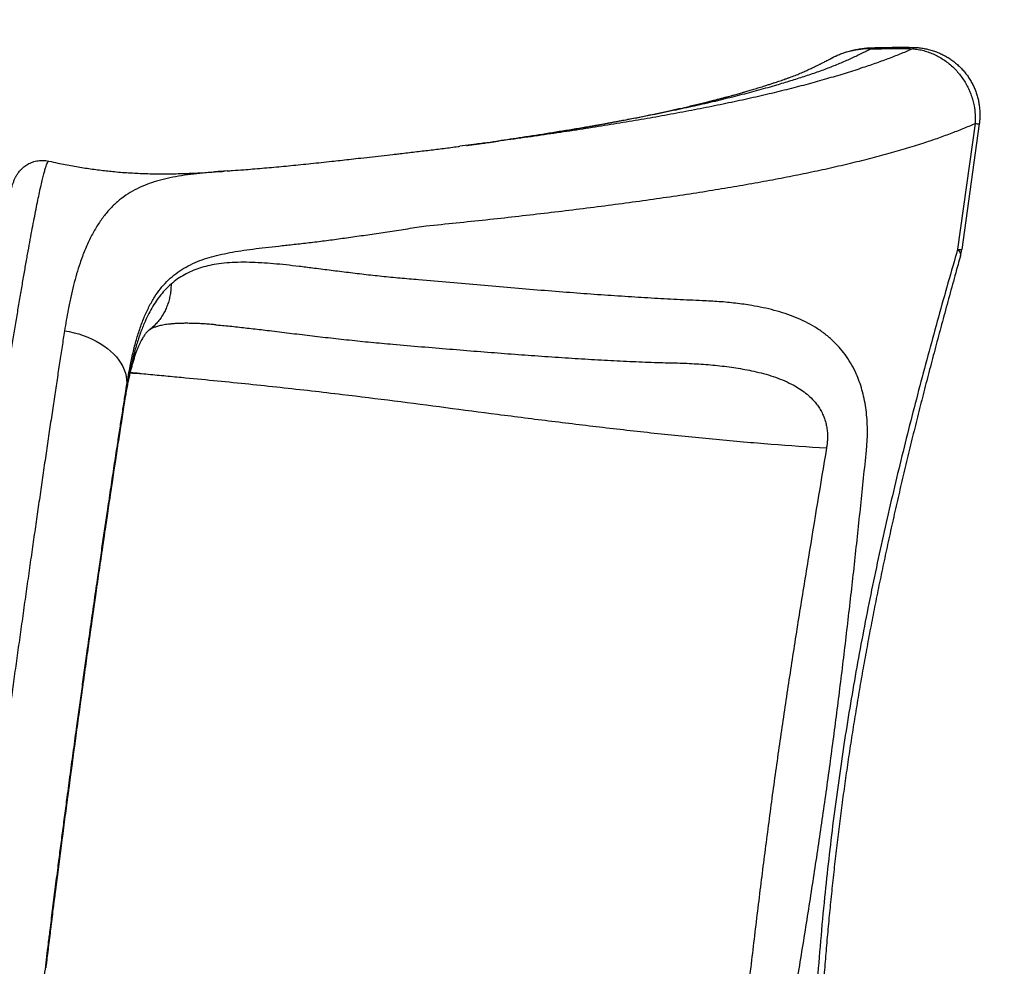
# Model space of a CAD drawing. Header units: millimetres. Extents: x -4781 to 5098, y -4410 to 4664.
# Drawn here: x 77 to 1075, y -1559 to -592 of the extents above; entities that cross this region are included whole.
import ezdxf

# ---------------------------------------------------------------- set-up
doc = ezdxf.new("R2010")
doc.units = ezdxf.units.MM
for name, color, linetype in [('DIKOM_ОБЪЕКТ', 7, 'Continuous'), ('DIKOM_РАЗМЕР_ЗОНА', 7, 'Continuous'), ('DIKOM_РАЗМЕР_ОБЪЕКТА', 7, 'Continuous')]:
    doc.layers.add(name, color=color, linetype=linetype)
doc.styles.add('style1', font='arial.ttf', dxfattribs={"width": 0.8})
doc.dimstyles.new('1-50', dxfattribs={"dimtxt": 300, "dimasz": 200, "dimexe": 100, "dimexo": 0, "dimgap": 100, "dimtad": 1, "dimtxsty": 'style1', "dimcen": 200, "dimclrd": 7, "dimclre": 7, "dimclrt": 7, "dimadec": 1, "dimazin": 2, "dimtfac": 1, "dimtmove": 0, "dimatfit": 2, "dimfxl": 0, "dimlwd": 25, "dimlwe": 18, "dimarcsym": 0})

# ---------------------------------------------------------------- blocks, each defined once
blk = doc.blocks.new('*D54')
at = {"layer": 'Defpoints', "color": 0, "transparency": 16777216}
for p in [(2534.93, 1098.4), (-3331.22, 763.4), (2534.93, -3200.56)]:
    blk.add_point(p, dxfattribs=at)
at = {"layer": 'DIKOM_РАЗМЕР_ОБЪЕКТА', "color": 7, "lineweight": 18, "transparency": 16777216}
for p, q in [((2534.93, 1098.4), (2534.93, -3300.56)), ((-3331.22, 763.4), (-3331.22, -3300.56))]:
    blk.add_line(p, q, dxfattribs=at)
at = {"layer": 'DIKOM_РАЗМЕР_ОБЪЕКТА', "color": 7, "lineweight": 25, "transparency": 16777216}
blk.add_line((-3131.22, -3200.56), (2334.93, -3200.56), dxfattribs=at)
at = {"layer": 'DIKOM_РАЗМЕР_ОБЪЕКТА', "color": 7, "transparency": 16777216}
for points in [[(-3131.22, -3167.23), (-3131.22, -3233.9), (-3331.22, -3200.56)], [(2334.93, -3167.23), (2334.93, -3233.9), (2534.93, -3200.56)]]:
    blk.add_solid(points, dxfattribs=at)
at = {"layer": 'DIKOM_РАЗМЕР_ОБЪЕКТА', "color": 7, "transparency": 16777216, "insert": (941.13, -2947.39), "char_height": 300, "attachment_point": 5, "style": 'style1'}
blk.add_mtext('5870', dxfattribs=at)
blk = doc.blocks.new('*D55')
at = {"layer": 'Defpoints', "color": 0, "transparency": 16777216}
for p in [(-169.77, 3162.36), (761.57, -2110.65), (3503.66, -2110.65)]:
    blk.add_point(p, dxfattribs=at)
at = {"layer": 'DIKOM_РАЗМЕР_ОБЪЕКТА', "color": 7, "lineweight": 18, "transparency": 16777216}
for p, q in [((-169.77, 3162.36), (3603.66, 3162.36)), ((761.57, -2110.65), (3603.66, -2110.65))]:
    blk.add_line(p, q, dxfattribs=at)
at = {"layer": 'DIKOM_РАЗМЕР_ОБЪЕКТА', "color": 7, "lineweight": 25, "transparency": 16777216}
blk.add_line((3503.66, 2962.36), (3503.66, -1910.65), dxfattribs=at)
at = {"layer": 'DIKOM_РАЗМЕР_ОБЪЕКТА', "color": 7, "transparency": 16777216}
for points in [[(3470.33, 2962.36), (3537, 2962.36), (3503.66, 3162.36)], [(3470.33, -1910.65), (3537, -1910.65), (3503.66, -2110.65)]]:
    blk.add_solid(points, dxfattribs=at)
at = {"layer": 'DIKOM_РАЗМЕР_ОБЪЕКТА', "color": 7, "transparency": 16777216, "insert": (3250.49, 1115.85), "char_height": 300, "attachment_point": 5, "rotation": 90, "style": 'style1'}
blk.add_mtext('5270', dxfattribs=at)
blk = doc.blocks.new('*D56')
at = {"layer": 'Defpoints', "color": 0, "transparency": 16777216}
for p in [(431.15, 4664.41), (1138.31, -3755.49), (4997.7, -3755.49)]:
    blk.add_point(p, dxfattribs=at)
at = {"layer": 'DIKOM_РАЗМЕР_ЗОНА', "color": 7, "lineweight": 18, "transparency": 16777216}
for p, q in [((431.15, 4664.41), (5097.7, 4664.41)), ((1138.31, -3755.49), (5097.7, -3755.49))]:
    blk.add_line(p, q, dxfattribs=at)
at = {"layer": 'DIKOM_РАЗМЕР_ЗОНА', "color": 7, "lineweight": 25, "transparency": 16777216}
blk.add_line((4997.7, 4464.41), (4997.7, -3555.49), dxfattribs=at)
at = {"layer": 'DIKOM_РАЗМЕР_ЗОНА', "color": 7, "transparency": 16777216}
for points in [[(4964.37, 4464.41), (5031.04, 4464.41), (4997.7, 4664.41)], [(4964.37, -3555.49), (5031.04, -3555.49), (4997.7, -3755.49)]]:
    blk.add_solid(points, dxfattribs=at)
at = {"layer": 'DIKOM_РАЗМЕР_ЗОНА', "color": 7, "transparency": 16777216, "insert": (4744.53, -645.43), "char_height": 300, "attachment_point": 5, "rotation": 90, "style": 'style1'}
blk.add_mtext('8700', dxfattribs=at)
blk = doc.blocks.new('*D57')
at = {"layer": 'Defpoints', "color": 0, "transparency": 16777216}
for p in [(4034.06, 1180.11), (-4781.22, 856.14), (4034.06, -4310.06)]:
    blk.add_point(p, dxfattribs=at)
at = {"layer": 'DIKOM_РАЗМЕР_ЗОНА', "color": 7, "lineweight": 18, "transparency": 16777216}
for p, q in [((4034.06, 1180.11), (4034.06, -4410.06)), ((-4781.22, 856.14), (-4781.22, -4410.06))]:
    blk.add_line(p, q, dxfattribs=at)
at = {"layer": 'DIKOM_РАЗМЕР_ЗОНА', "color": 7, "lineweight": 25, "transparency": 16777216}
blk.add_line((-4581.22, -4310.06), (3834.06, -4310.06), dxfattribs=at)
at = {"layer": 'DIKOM_РАЗМЕР_ЗОНА', "color": 7, "transparency": 16777216}
for points in [[(-4581.22, -4276.72), (-4581.22, -4343.39), (-4781.22, -4310.06)], [(3834.06, -4276.72), (3834.06, -4343.39), (4034.06, -4310.06)]]:
    blk.add_solid(points, dxfattribs=at)
at = {"layer": 'DIKOM_РАЗМЕР_ЗОНА', "color": 7, "transparency": 16777216, "insert": (-1490.8, -4056.88), "char_height": 300, "attachment_point": 5, "style": 'style1'}
blk.add_mtext('8820', dxfattribs=at)

msp = doc.modelspace()

# ---------------------------------------------------------------- linework, layer by layer
at = {"layer": 'DIKOM_ОБЪЕКТ', "color": 7, "linetype": 'Continuous', "lineweight": 15}
for p, q in [((907.141, -631.046), (907.515, -630.849)), ((1053.675, -697.756), (1035.815, -826.14)), ((1057.871, -698.232), (1040.011, -826.616)), ((543.672, -718.911), (527.008, -721.073)), ((107.054, -736.298), (107.061, -736.3)), ((298.41, -745.553), (298.602, -745.537)), ((210.343, -908.112), (210.176, -908.231)), ((278.221, -903.425), (280.178, -903.586)), ((184.573, -980.438), (186.548, -966.239)), ((184.397, -981.732), (184.573, -980.438))]:
    msp.add_line(p, q, dxfattribs=at)
at = {"layer": 'DIKOM_ОБЪЕКТ', "color": 7, "linetype": 'Continuous', "lineweight": 15, "flags": 128}
for points in [[(1035.815, -826.14), (1037.054, -827.648), (1037.966, -829.101), (1038.543, -830.488), (1038.782, -831.8), (1038.682, -833.026), (1038.631, -833.226)], [(123.095, -909.532), (128.004, -910.357), (132.858, -911.416), (137.634, -912.703), (142.306, -914.212), (146.851, -915.935), (151.247, -917.864), (155.471, -919.989), (159.501, -922.299), (163.318, -924.782), (166.901, -927.426), (170.233, -930.218), (173.298, -933.142), (176.078, -936.186), (178.561, -939.333), (180.734, -942.567), (182.586, -945.871), (184.108, -949.23), (185.291, -952.626), (186.13, -956.043), (186.62, -959.462), (186.76, -962.867), (186.548, -966.239)]]:
    msp.add_lwpolyline(points, dxfattribs=at)
at = {"layer": 'DIKOM_ОБЪЕКТ', "color": 7, "linetype": 'Continuous', "lineweight": 15}
for centre, radius, start, end in [((945.964, -706.025), 84.438, 89.088093, 117.087566), ((992.864, -621.274), 2.774, 153.553971, 182.619698), ((1062.313, -640.39), 58.013, 261.437182, 265.608797), ((1044.453, -768.768), 58.019, 261.437331, 265.608465), ((990.488, -819.727), 50, 344.344154, 352.080054)]:
    msp.add_arc(centre, radius, start, end, dxfattribs=at)
for points, knots in [([(990.092, -621.401), (986.242, -623.069), (978.54, -626.405), (966.05, -631.277), (952.923, -636.06), (938.25, -641.07), (922.036, -646.282), (904.129, -651.666), (885.47, -656.916), (866.047, -662.031), (845.643, -667.057), (824.252, -671.993), (801.915, -676.843), (778.839, -681.567), (755.066, -686.165), (730.877, -690.595), (706.309, -694.862), (681.407, -698.978), (655.941, -702.996), (629.948, -706.922), (603.215, -710.798), (575.687, -714.632), (555.727, -717.35), (544.917, -718.75), (543.672, -718.911)], [0, 0, 0, 0, 0.0401603, 0.0803211, 0.1206329, 0.160946, 0.209444, 0.2579794, 0.3065203, 0.3550418, 0.4035281, 0.4533445, 0.5032041, 0.5530776, 0.6029363, 0.6527521, 0.7010084, 0.7493049, 0.7976144, 0.8459102, 0.8941661, 0.9438254, 0.9935279, 1, 1, 1, 1]), ([(947.308, -621.598), (943.878, -623.301), (937.024, -626.703), (926.342, -631.734), (915.159, -636.666), (903.304, -641.466), (890.569, -646.085), (877.1, -650.55), (863.186, -654.933), (847.567, -659.589), (830.116, -664.49), (810.682, -669.603), (790.564, -674.566), (769.775, -679.379), (747.519, -684.23), (723.747, -689.11), (698.412, -694.009), (672.415, -698.753), (645.805, -703.346), (618.601, -707.788), (592.147, -711.92), (574.504, -714.532), (566.329, -715.742)], [0, 0, 0, 0, 0.0424535, 0.0848404, 0.1271425, 0.1693686, 0.2115609, 0.2537504, 0.2959131, 0.3380353, 0.3909156, 0.4436987, 0.4963691, 0.5489169, 0.6013578, 0.6597851, 0.7181079, 0.7763089, 0.8343684, 0.8922786, 0.9500846, 1, 1, 1, 1]), ([(907.123, -631.01), (908.099, -630.492), (910.658, -629.136), (914.987, -627.247), (920.014, -625.343), (925.067, -623.787), (930.103, -622.541), (935.19, -621.567), (940.404, -620.864), (944.445, -620.484), (946.748, -620.397), (947.268, -620.377)], [0, 0, 0, 0, 0.07914525, 0.20746657, 0.3379328, 0.46406596, 0.58594167, 0.70946397, 0.83489229, 0.96269078, 1, 1, 1, 1]), ([(947.308, -621.598), (947.326, -621.587), (947.349, -621.574), (947.351, -621.56), (947.352, -621.557)], [0, 0, 0, 0, 0.7786386, 1, 1, 1, 1]), ([(947.352, -621.557), (947.394, -621.044), (947.45, -620.362), (947.531, -620.373), (947.551, -620.375)], [0, 0, 0, 0, 0.75313895, 1, 1, 1, 1]), ([(947.352, -621.557), (947.366, -621.556), (947.379, -621.555), (947.393, -621.555), (947.393, -621.555)], [0, 0, 0, 0, 0.9985599, 1, 1, 1, 1]), ([(947.393, -621.555), (947.393, -621.555), (954.512, -621.555), (968.734, -620.887), (982.971, -621.23), (990.092, -621.401)], [0, 0, 0, 0, 0.00000139, 0.49974796, 1, 1, 1, 1]), ([(947.553, -620.426), (952.198, -620.293), (961.778, -620.018), (975.864, -619.919), (985.497, -619.926), (990.189, -620.072), (990.379, -620.078)], [0, 0, 0, 0, 0.32547832, 0.67120801, 0.98665548, 1, 1, 1, 1]), ([(990.092, -621.401), (991.942, -621.621), (995.643, -622.061), (1001.186, -623.326), (1006.685, -625.05), (1012.114, -627.282), (1017.376, -629.991), (1022.486, -633.192), (1027.376, -636.877), (1031.858, -640.903), (1035.877, -645.163), (1039.478, -649.629), (1042.75, -654.42), (1045.566, -659.341), (1047.916, -664.289), (1049.849, -669.251), (1051.428, -674.377), (1052.893, -680.831), (1053.937, -688.667), (1053.763, -694.709), (1053.675, -697.756)], [0, 0, 0, 0, 0.0525473, 0.1050937, 0.1591502, 0.2132067, 0.2677808, 0.322353, 0.3786631, 0.4349738, 0.4862121, 0.5374488, 0.590138, 0.6428298, 0.6903165, 0.7378062, 0.7864471, 0.8350849, 0.9168232, 1, 1, 1, 1]), ([(990.382, -620.065), (991.679, -620.107), (994.581, -620.199), (999.074, -620.729), (1003.845, -621.58), (1008.563, -622.764), (1013.185, -624.263), (1017.643, -626.059), (1021.933, -628.136), (1026.059, -630.489), (1030.038, -633.133), (1033.831, -636.05), (1037.372, -639.191), (1040.65, -642.531), (1043.672, -646.058), (1046.466, -649.804), (1049.011, -653.759), (1051.261, -657.854), (1053.201, -662.049), (1054.842, -666.33), (1056.199, -670.733), (1057.264, -675.256), (1058.015, -679.827), (1058.449, -684.405), (1058.588, -688.98), (1058.385, -693.578), (1058.14, -696.678), (1057.871, -698.221), (1057.868, -698.238)], [0, 0, 0, 0, 0.03332843, 0.07460102, 0.1160992, 0.15776947, 0.19949182, 0.24083338, 0.28118234, 0.32186093, 0.3627784, 0.40382137, 0.44472637, 0.48430099, 0.52395563, 0.5639798, 0.6042788, 0.64469836, 0.68393215, 0.72295466, 0.76239847, 0.80221849, 0.8422635, 0.88130601, 0.92030701, 0.9597401, 0.99957718, 1, 1, 1, 1]), ([(610.904, -708.956), (611.024, -708.936), (613.209, -708.588), (619.551, -707.571), (629.719, -705.909), (641.517, -703.934), (650.902, -702.321), (657.919, -701.094), (662.579, -700.269), (666.622, -699.547), (670.041, -698.929), (672.859, -698.418), (675.395, -697.954), (678.166, -697.444), (681.644, -696.8), (685.787, -696.025), (690.331, -695.165), (696.067, -694.068), (702.827, -692.752), (710.149, -691.298), (716.663, -689.979), (722.607, -688.757), (728.534, -687.518), (734.714, -686.205), (740.791, -684.887), (746.67, -683.591), (752.455, -682.293), (758.359, -680.942), (764.341, -679.547), (770.285, -678.131), (775.17, -676.945), (778.865, -676.032), (781.412, -675.397), (784.018, -674.742), (787.061, -673.968), (790.676, -673.039), (794.497, -672.042), (798.146, -671.075), (801.38, -670.207), (804.52, -669.354), (807.504, -668.534), (810.307, -667.753), (812.843, -667.04), (815.464, -666.296), (818.795, -665.339), (822.925, -664.133), (827.845, -662.669), (833.219, -661.032), (838.161, -659.489), (842.491, -658.107), (845.966, -656.979), (849.115, -655.94), (851.882, -655.013), (854.485, -654.13), (857.082, -653.238), (859.835, -652.277), (862.691, -651.26), (865.583, -650.204), (868.367, -649.154), (871.033, -648.112), (873.675, -647.045), (876.234, -645.977), (878.628, -644.948), (880.76, -644.008), (882.571, -643.191), (884.278, -642.41), (886.138, -641.544), (888.29, -640.524), (890.55, -639.431), (892.733, -638.357), (894.489, -637.482), (895.891, -636.775), (897.109, -636.158), (898.558, -635.42), (900.313, -634.518), (902.592, -633.338), (905.014, -632.074), (906.748, -631.16), (907.477, -630.776)], [0, 0, 0, 0, 0.00087369, 0.01595218, 0.04665386, 0.07615206, 0.10444828, 0.11791999, 0.1299379, 0.14040006, 0.14930642, 0.15665623, 0.16255727, 0.16943091, 0.17877489, 0.19040948, 0.20279312, 0.21556893, 0.23714262, 0.25833968, 0.27639323, 0.2918327, 0.30871838, 0.32711493, 0.34526132, 0.3618686, 0.37910739, 0.39699739, 0.41530301, 0.43391146, 0.45216482, 0.4612321, 0.46900889, 0.4765255, 0.4863148, 0.49849051, 0.51183766, 0.52400144, 0.53483766, 0.5443482, 0.55583057, 0.56536806, 0.57327288, 0.58220045, 0.59281769, 0.6084485, 0.62629867, 0.64616659, 0.66777018, 0.68190161, 0.69574116, 0.70809108, 0.7189352, 0.72866602, 0.73952984, 0.75083055, 0.76369178, 0.77745127, 0.79081652, 0.80461993, 0.81864806, 0.83240199, 0.84576665, 0.8577083, 0.86774955, 0.87608647, 0.88614203, 0.89829822, 0.91154367, 0.92363286, 0.934489, 0.9404138, 0.94643921, 0.95393184, 0.96295863, 0.97351928, 0.988877, 1, 1, 1, 1]), ([(492.676, -802.289), (502.96, -801.27), (523.536, -799.231), (553.899, -796.028), (583.857, -792.732), (613.327, -789.337), (642.565, -785.825), (671.524, -782.191), (700.166, -778.416), (728.178, -774.528), (755.511, -770.52), (781.88, -766.422), (807.284, -762.23), (831.733, -757.948), (855.44, -753.531), (878.365, -748.98), (900.693, -744.241), (922.375, -739.309), (943.372, -734.176), (963.452, -728.879), (982.581, -723.416), (999.704, -718.097), (1014.991, -712.952), (1028.611, -708.012), (1041.592, -702.958), (1049.647, -699.49), (1053.675, -697.756)], [0, 0, 0, 0, 0.0421359, 0.0843071, 0.12649, 0.1686613, 0.2107974, 0.2541653, 0.2975715, 0.3409905, 0.3843967, 0.4277646, 0.469925, 0.5121204, 0.5543277, 0.5965231, 0.6386836, 0.6820694, 0.7254932, 0.7689298, 0.8123538, 0.8557396, 0.8917466, 0.9277536, 0.9638768, 1, 1, 1, 1]), ([(533.782, -720.208), (534.395, -720.129), (535.765, -719.951), (538.116, -719.643), (541.069, -719.252), (544.413, -718.805), (547.77, -718.351), (550.973, -717.913), (554.501, -717.426), (558.522, -716.863), (562.083, -716.357), (564.578, -715.999), (565.861, -715.813), (566.311, -715.748), (566.356, -715.744), (566.381, -715.742)], [0, 0, 0, 0, 0.0508138, 0.1133481, 0.1961021, 0.2990738, 0.3972198, 0.4831089, 0.5749434, 0.704077, 0.8367236, 0.8949701, 0.9233257, 0.9575999, 1, 1, 1, 1]), ([(461.114, -729.105), (462.792, -728.911), (469.547, -728.131), (481.217, -726.759), (496.069, -724.978), (510.719, -723.155), (521.067, -721.855), (526.507, -721.149), (527.141, -721.067)], [0, 0, 0, 0, 0.0748924, 0.3013141, 0.5254583, 0.7476131, 0.9706066, 1, 1, 1, 1]), ([(-36.854, -1769.695), (-36.93, -1769.694), (-38.048, -1769.681), (-40.182, -1769.355), (-43.186, -1768.706), (-46.047, -1767.745), (-48.739, -1766.543), (-51.239, -1765.122), (-53.529, -1763.52), (-55.592, -1761.779), (-57.418, -1759.944), (-59.001, -1758.064), (-60.346, -1756.187), (-61.471, -1754.351), (-62.396, -1752.584), (-63.149, -1750.903), (-63.759, -1749.31), (-64.252, -1747.798), (-64.65, -1746.35), (-64.972, -1744.949), (-65.232, -1743.566), (-65.443, -1742.168), (-65.612, -1740.705), (-65.746, -1739.089), (-65.848, -1737.144), (-65.902, -1734.591), (-65.879, -1731.615), (-65.785, -1728.301), (-65.64, -1724.9), (-65.445, -1721.266), (-65.199, -1717.341), (-64.911, -1713.218), (-64.581, -1708.866), (-64.208, -1704.254), (-63.794, -1699.393), (-63.337, -1694.27), (-62.839, -1688.877), (-62.299, -1683.209), (-61.718, -1677.281), (-61.095, -1671.09), (-60.433, -1664.641), (-59.729, -1657.918), (-58.985, -1650.936), (-58.203, -1643.718), (-57.386, -1636.284), (-56.532, -1628.622), (-55.64, -1620.718), (-54.709, -1612.56), (-53.74, -1604.164), (-52.735, -1595.542), (-51.693, -1586.694), (-50.615, -1577.616), (-49.504, -1568.338), (-48.36, -1558.863), (-47.184, -1549.2), (-45.974, -1539.327), (-44.731, -1529.259), (-43.46, -1519.023), (-42.162, -1508.645), (-40.839, -1498.127), (-39.487, -1487.446), (-38.106, -1476.595), (-36.697, -1465.583), (-35.262, -1454.435), (-33.802, -1443.15), (-32.317, -1431.725), (-30.809, -1420.184), (-29.281, -1408.547), (-27.735, -1396.824), (-26.169, -1385.006), (-24.583, -1373.09), (-22.979, -1361.097), (-21.361, -1349.047), (-19.731, -1336.959), (-18.091, -1324.845), (-16.437, -1312.688), (-14.768, -1300.468), (-13.083, -1288.174), (-11.382, -1275.822), (-9.669, -1263.429), (-7.945, -1251.01), (-6.214, -1238.583), (-4.477, -1226.166), (-2.737, -1213.776), (-0.997, -1201.431), (0.742, -1189.147), (2.477, -1176.939), (4.206, -1164.816), (5.935, -1152.751), (7.666, -1140.716), (9.401, -1128.698), (11.138, -1116.719), (12.871, -1104.817), (14.594, -1093.027), (16.304, -1081.383), (18.002, -1069.864), (19.691, -1058.454), (21.373, -1047.144), (23.044, -1035.96), (24.702, -1024.911), (26.347, -1013.995), (27.981, -1003.208), (29.599, -992.582), (31.199, -982.124), (32.781, -971.834), (34.349, -961.69), (35.899, -951.715), (37.426, -941.942), (38.926, -932.406), (40.397, -923.104), (41.845, -914.002), (43.273, -905.091), (44.677, -896.383), (46.055, -887.9), (47.407, -879.641), (48.732, -871.603), (50.029, -863.805), (51.295, -856.261), (52.53, -848.968), (53.737, -841.91), (54.915, -835.091), (56.061, -828.536), (57.171, -822.261), (58.243, -816.279), (59.283, -810.556), (60.292, -805.091), (61.27, -799.882), (62.214, -794.947), (63.126, -790.281), (64.006, -785.879), (64.858, -781.73), (65.68, -777.845), (66.478, -774.209), (67.258, -770.799), (68.035, -767.568), (68.838, -764.435), (69.643, -761.559), (70.409, -759.111), (71.099, -757.15), (71.72, -755.565), (72.326, -754.165), (72.974, -752.812), (73.682, -751.475), (74.473, -750.13), (75.37, -748.758), (76.4, -747.349), (77.59, -745.899), (78.971, -744.416), (80.567, -742.92), (82.393, -741.444), (84.454, -740.032), (86.741, -738.735), (89.227, -737.601), (91.879, -736.674), (94.657, -735.986), (97.618, -735.549), (100.714, -735.397), (103.869, -735.611), (106, -735.893), (107.041, -736.174), (107.085, -736.186)], [0, 0, 0, 0, 0.000151, 0.00223, 0.0042696, 0.0062729, 0.0082427, 0.0101806, 0.0120874, 0.0139624, 0.0158039, 0.0176105, 0.0193842, 0.0211337, 0.0228783, 0.0246422, 0.0264565, 0.028365, 0.0304198, 0.0326837, 0.0352357, 0.0381802, 0.0416652, 0.0459232, 0.0513732, 0.0589811, 0.069377, 0.078335, 0.0867504, 0.095661, 0.1041653, 0.1124021, 0.1206195, 0.1287105, 0.1367364, 0.14472, 0.1526794, 0.1606293, 0.1685839, 0.1764553, 0.1843488, 0.1922583, 0.2001663, 0.2080499, 0.215891, 0.2236759, 0.2314967, 0.2393438, 0.2471807, 0.2550153, 0.2628543, 0.270704, 0.278571, 0.2863859, 0.2942074, 0.3020537, 0.3099096, 0.3177568, 0.325578, 0.3333602, 0.341147, 0.3489786, 0.3568001, 0.3646187, 0.3724413, 0.3802741, 0.388123, 0.3959439, 0.403746, 0.4115617, 0.4193846, 0.4272063, 0.4350177, 0.4428123, 0.4505806, 0.458333, 0.4661166, 0.4739269, 0.4817579, 0.4896044, 0.497461, 0.5053219, 0.5131805, 0.5210299, 0.5288655, 0.5366814, 0.5444723, 0.552234, 0.5599766, 0.5677579, 0.57558, 0.583425, 0.5912768, 0.5991142, 0.6069199, 0.61468, 0.6224807, 0.6302924, 0.6380976, 0.6459045, 0.6537178, 0.6615451, 0.6693981, 0.6772014, 0.6850255, 0.6928827, 0.7007532, 0.7086123, 0.7164371, 0.7242111, 0.7319943, 0.7398302, 0.7476586, 0.7554876, 0.763323, 0.7711721, 0.7790431, 0.786879, 0.794712, 0.8025837, 0.8104761, 0.8183714, 0.8262467, 0.8340873, 0.8419157, 0.8498342, 0.8577591, 0.8657007, 0.8736726, 0.8816902, 0.8897718, 0.8979486, 0.9061514, 0.914523, 0.9231335, 0.9321431, 0.9419775, 0.9502003, 0.9559221, 0.9600006, 0.963415, 0.9663041, 0.9688088, 0.9710356, 0.9730671, 0.9749691, 0.9767959, 0.978592, 0.980386, 0.982198, 0.9840412, 0.9859173, 0.9878199, 0.9897406, 0.9916722, 0.9936097, 0.9957469, 0.9978486, 0.9999095, 1, 1, 1, 1]), ([(-36.853, -1769.662), (-36.876, -1769.674), (-37.108, -1769.803), (-37.448, -1769.21), (-37.85, -1767.772), (-38.111, -1765.278), (-38.242, -1761.874), (-38.238, -1757.57), (-38.106, -1752.407), (-37.852, -1746.427), (-37.475, -1739.594), (-36.969, -1731.847), (-36.33, -1723.16), (-35.554, -1713.526), (-34.649, -1703.049), (-33.626, -1691.857), (-32.49, -1679.987), (-31.248, -1667.489), (-29.891, -1654.276), (-28.409, -1640.239), (-26.799, -1625.369), (-25.06, -1609.673), (-23.213, -1593.326), (-21.279, -1576.528), (-19.265, -1559.322), (-17.178, -1541.757), (-15.001, -1523.695), (-12.718, -1504.992), (-10.326, -1485.658), (-7.828, -1465.711), (-5.253, -1445.375), (-2.629, -1424.889), (0.038, -1404.29), (2.74, -1383.621), (5.498, -1362.728), (8.334, -1341.447), (11.247, -1319.802), (14.233, -1297.822), (17.259, -1275.761), (20.445, -1252.752), (23.791, -1228.828), (27.293, -1204.047), (30.84, -1179.201), (34.424, -1154.353), (38.037, -1129.566), (41.459, -1106.321), (44.685, -1084.62), (47.713, -1064.434), (50.719, -1044.573), (53.726, -1024.888), (56.728, -1005.424), (59.721, -986.223), (62.668, -967.508), (65.534, -949.502), (68.317, -932.217), (71.014, -915.656), (73.648, -899.673), (76.24, -884.154), (78.782, -869.148), (81.269, -854.694), (83.672, -840.964), (85.964, -828.105), (88.146, -816.118), (90.216, -804.991), (92.192, -794.639), (94.085, -784.989), (95.891, -776.092), (97.602, -767.981), (99.196, -760.758), (100.655, -754.496), (101.98, -749.183), (103.176, -744.79), (104.251, -741.279), (105.218, -738.619), (106.059, -736.917), (106.678, -736.123), (106.96, -736.255), (107.054, -736.298)], [0, 0, 0, 0, 0.001385, 0.0145913, 0.0281764, 0.0417742, 0.0553719, 0.0689572, 0.0821837, 0.0954217, 0.1086596, 0.1218861, 0.1354982, 0.1491226, 0.1627472, 0.1763591, 0.1895868, 0.2028259, 0.2160651, 0.2292927, 0.2429051, 0.2565298, 0.2701545, 0.2837669, 0.2969774, 0.3101992, 0.323421, 0.3366318, 0.3502248, 0.3638303, 0.3774357, 0.3910292, 0.4042406, 0.4174639, 0.4306869, 0.4438986, 0.457494, 0.4711015, 0.4847095, 0.4983047, 0.5135873, 0.5288791, 0.5441619, 0.5597746, 0.5753967, 0.5910095, 0.6042386, 0.6174788, 0.6307192, 0.6439481, 0.6575615, 0.6711873, 0.6848134, 0.6984266, 0.711633, 0.7248506, 0.7380683, 0.7512746, 0.764863, 0.778464, 0.792065, 0.8056534, 0.8188814, 0.8321208, 0.8453601, 0.858588, 0.8722021, 0.8858288, 0.8994554, 0.9130696, 0.926293, 0.9395278, 0.9527626, 0.9659858, 0.9795953, 0.9932172, 1, 1, 1, 1]), ([(107.097, -736.135), (110.181, -736.825), (118.279, -738.638), (131.323, -741.125), (146.017, -743.571), (160.273, -745.518), (175.062, -747.113), (190.424, -748.294), (206.365, -749.008), (221.986, -749.248), (237.259, -749.071), (252.115, -748.582), (266.439, -747.854), (277.64, -747.16), (284.032, -746.671), (285.873, -746.53)], [0, 0, 0, 0, 0.0523081, 0.1373456, 0.2187674, 0.2973743, 0.3738381, 0.4635149, 0.5515672, 0.6384297, 0.7242075, 0.8082831, 0.8898728, 0.9682964, 1, 1, 1, 1]), ([(289.256, -746.25), (291.141, -746.106), (296.734, -745.679), (305.462, -745.022), (315.504, -744.23), (324.99, -743.437), (334.72, -742.583), (344.482, -741.687), (354.438, -740.736), (364.59, -739.73), (374.942, -738.669), (385.496, -737.553), (395.478, -736.466), (404.911, -735.414), (413.881, -734.398), (423.876, -733.265), (434.839, -732.019), (446.719, -730.66), (455.494, -729.651), (460.335, -729.087), (461.132, -728.995)], [0, 0, 0, 0, 0.0377936, 0.1121123, 0.1703241, 0.2324864, 0.2916957, 0.3509686, 0.4103574, 0.4699194, 0.5297114, 0.5897916, 0.6502189, 0.697858, 0.747064, 0.7977362, 0.8607654, 0.9240396, 0.9874875, 1, 1, 1, 1]), ([(289.256, -746.256), (289.247, -746.257), (284.194, -746.603), (274.879, -747.409), (261.362, -748.653), (248.622, -750.163), (236.547, -752.038), (225.157, -754.401), (214.53, -757.317), (204.404, -760.955), (194.776, -765.469), (185.666, -770.972), (177.177, -777.489), (169.3, -785.112), (162.02, -793.882), (155.36, -803.779), (149.301, -814.83), (143.814, -827.011), (139.257, -839.265), (135.472, -851.305), (132.32, -862.869), (129.441, -875.019), (126.987, -886.929), (124.877, -898.435), (123.689, -905.832), (123.095, -909.532)], [0, 0, 0, 0, 0.000083, 0.045243, 0.0904136, 0.1355286, 0.1822942, 0.229109, 0.2759283, 0.3227, 0.3724821, 0.4222922, 0.4720711, 0.5229978, 0.5739589, 0.6248834, 0.6760632, 0.7272809, 0.778461, 0.8178826, 0.8573371, 0.8967923, 0.9362153, 0.9680917, 1, 1, 1, 1]), ([(186.548, -966.239), (187.061, -963.053), (188.089, -956.677), (190.109, -945.692), (192.692, -933.418), (196.036, -920.198), (199.874, -907.628), (204.285, -895.815), (209.336, -884.836), (214.903, -875.082), (220.986, -866.534), (227.549, -859.099), (234.832, -852.496), (242.887, -846.756), (251.73, -841.832), (261.076, -837.797), (270.882, -834.52), (281.082, -831.841), (291.872, -829.596), (303.353, -827.672), (315.542, -825.975), (328.435, -824.414), (341.887, -822.918), (356.096, -821.375), (371.077, -819.672), (386.82, -817.759), (403.045, -815.652), (419.897, -813.275), (437.366, -810.693), (455.446, -807.998), (473.866, -805.205), (486.408, -803.261), (492.676, -802.289)], [0, 0, 0, 0, 0.0220504, 0.0441232, 0.078642, 0.1131843, 0.1476977, 0.1832722, 0.2188793, 0.2544491, 0.2876096, 0.3208005, 0.3539621, 0.3881968, 0.4224629, 0.4567034, 0.4888068, 0.5209446, 0.5530878, 0.5851987, 0.6182762, 0.651384, 0.6844916, 0.7175689, 0.7522556, 0.7869793, 0.821703, 0.8563896, 0.8922734, 0.928194, 0.9641152, 1, 1, 1, 1]), ([(1035.815, -826.14), (1032.516, -837.628), (1025.919, -860.607), (1016.158, -895.386), (1006.529, -930.435), (997.076, -965.778), (987.834, -1001.402), (978.836, -1037.3), (970.121, -1073.467), (961.717, -1109.895), (953.663, -1146.521), (945.988, -1183.33), (938.72, -1220.311), (931.873, -1257.447), (925.464, -1294.713), (919.432, -1332.564), (913.813, -1370.989), (908.629, -1409.968), (903.949, -1448.987), (899.574, -1489.859), (895.596, -1532.565), (892.074, -1577.068), (889.148, -1621.484), (886.785, -1665.759), (884.943, -1710.132), (883.598, -1754.573), (882.694, -1799.061), (882.186, -1843.286), (881.997, -1887.238), (882.093, -1916.269), (882.141, -1930.781)], [0, 0, 0, 0, 0.0329729, 0.0659486, 0.0989209, 0.13202, 0.165123, 0.1982215, 0.2314411, 0.2646702, 0.297898, 0.3311172, 0.3643418, 0.3975769, 0.4308113, 0.4640359, 0.4985454, 0.5330669, 0.5675886, 0.6020984, 0.6415016, 0.6809277, 0.7203632, 0.7597925, 0.7991977, 0.8393436, 0.8795085, 0.9196819, 0.9598508, 1, 1, 1, 1]), ([(1038.623, -833.224), (1037.034, -838.904), (1033.264, -852.382), (1027.379, -873.706), (1020.977, -897.143), (1014.739, -920.338), (1008.656, -943.336), (1002.73, -966.134), (996.914, -988.938), (991.216, -1011.727), (985.648, -1034.48), (980.219, -1057.176), (974.937, -1079.797), (969.812, -1102.324), (964.849, -1124.741), (960.057, -1147.032), (955.44, -1169.182), (951.005, -1191.178), (946.755, -1213.018), (942.667, -1234.819), (938.722, -1256.657), (934.916, -1278.58), (931.263, -1300.52), (927.766, -1322.456), (924.426, -1344.391), (921.243, -1366.329), (918.222, -1388.248), (915.36, -1410.168), (912.649, -1432.119), (910.084, -1454.145), (907.665, -1476.242), (905.394, -1498.376), (903.274, -1520.511), (901.308, -1542.618), (899.489, -1564.749), (897.812, -1586.947), (896.268, -1609.261), (894.858, -1631.668), (893.576, -1654.174), (892.421, -1676.781), (891.387, -1699.493), (890.471, -1722.313), (889.669, -1745.244), (888.977, -1768.29), (888.39, -1791.454), (887.904, -1814.737), (887.514, -1838.142), (887.214, -1861.676), (887.001, -1885.333), (886.871, -1906.301), (886.836, -1919.343), (886.822, -1924.493)], [0, 0, 0, 0, 0.0164543, 0.0390415, 0.0614214, 0.0837115, 0.105308, 0.126842, 0.1482972, 0.1696548, 0.1908992, 0.2120148, 0.232987, 0.253803, 0.2744511, 0.2949208, 0.3152023, 0.3352874, 0.3551686, 0.3748683, 0.3947053, 0.4145599, 0.4343737, 0.4541524, 0.473903, 0.4936311, 0.5133462, 0.5329906, 0.5526719, 0.5724387, 0.5922655, 0.6121277, 0.6319982, 0.6518449, 0.6716574, 0.6916344, 0.7117137, 0.7319042, 0.7522133, 0.7726489, 0.7932185, 0.8139295, 0.8347896, 0.8558058, 0.8769858, 0.898336, 0.9198634, 0.9415742, 0.9634852, 0.9855835, 1, 1, 1, 1]), ([(485.008, -857.411), (478.636, -856.889), (465.887, -855.846), (447.263, -854.006), (428.92, -851.995), (410.949, -849.825), (393.384, -847.596), (377.329, -845.537), (362.708, -843.722), (349.424, -842.202), (336.585, -840.939), (324.072, -839.997), (311.92, -839.476), (300.156, -839.473), (288.933, -840.067), (278.735, -841.281), (269.498, -843.087), (261.146, -845.407), (253.186, -848.374), (245.658, -852.06), (238.526, -856.424), (234.188, -859.936), (232.019, -861.691)], [0, 0, 0, 0, 0.0565854, 0.1132062, 0.1697927, 0.227654, 0.2855514, 0.3434137, 0.391674, 0.4399777, 0.4882776, 0.5365323, 0.5863986, 0.6363285, 0.6862484, 0.7361009, 0.7795486, 0.8230224, 0.8664672, 0.9109678, 0.9555, 1, 1, 1, 1]), ([(774.7, -878.743), (766.196, -878.372), (749.18, -877.629), (722.747, -876.183), (695.688, -874.516), (667.984, -872.625), (639.377, -870.513), (609.854, -868.19), (579.426, -865.682), (548.444, -863.033), (517.005, -860.275), (495.67, -858.365), (485.008, -857.411)], [0, 0, 0, 0, 0.0983122, 0.1967169, 0.2951529, 0.3935582, 0.4918709, 0.5934291, 0.6950884, 0.7967819, 0.8984416, 1, 1, 1, 1]), ([(232.019, -861.691), (230.179, -863.396), (226.497, -866.808), (221.453, -872.654), (216.714, -879.07), (212.315, -886.113), (208.235, -893.754), (204.151, -902.671), (200.151, -913.022), (196.311, -924.939), (192.863, -937.674), (189.778, -951.212), (186.995, -965.462), (185.38, -975.447), (184.573, -980.438)], [0, 0, 0, 0, 0.0715979, 0.1432383, 0.2148385, 0.2879487, 0.3611004, 0.4342144, 0.5272977, 0.6204567, 0.7135532, 0.8090104, 0.9045312, 1, 1, 1, 1]), ([(232.019, -861.691), (232.018, -861.886), (232.006, -863.852), (231.813, -867.564), (231.128, -872.792), (230.013, -877.932), (228.463, -882.963), (226.49, -887.8), (224.084, -892.455), (221.248, -896.867), (218.035, -900.972), (214.463, -904.648), (211.894, -907.02), (210.429, -908.052), (210.343, -908.112)], [0, 0, 0, 0, 0.0104853, 0.1056482, 0.2008121, 0.2985376, 0.3962703, 0.4949162, 0.5935646, 0.6950803, 0.7965898, 0.8952414, 0.9938888, 1, 1, 1, 1]), ([(942.63, -1031.505), (942.819, -1029.453), (943.323, -1023.972), (943.679, -1015.084), (943.56, -1004.968), (942.885, -995.096), (941.653, -985.512), (939.845, -976.305), (937.499, -967.504), (934.665, -959.201), (931.041, -950.646), (926.48, -942.052), (920.889, -933.609), (914.732, -926.009), (907.612, -918.742), (899.458, -911.933), (890.229, -905.681), (880.494, -900.311), (870.277, -895.711), (859.615, -891.795), (848.539, -888.502), (837.125, -885.783), (823.99, -883.303), (809.015, -881.215), (792.132, -879.606), (780.51, -879.031), (774.7, -878.743)], [0, 0, 0, 0, 0.0177803, 0.0474958, 0.0773505, 0.1072125, 0.1369361, 0.1671882, 0.1975535, 0.2279414, 0.2582261, 0.2977438, 0.3373963, 0.3770954, 0.4166769, 0.4645029, 0.5124273, 0.5603891, 0.6082661, 0.6566822, 0.7051415, 0.7536145, 0.802049, 0.868018, 0.9340194, 1, 1, 1, 1]), ([(210.336, -908.102), (209.99, -908.376), (209.354, -908.878), (208.742, -909.408), (208.162, -909.94), (207.361, -910.746), (206.376, -911.873), (205.316, -913.228), (204.276, -914.707), (203.195, -916.41), (202.086, -918.32), (200.895, -920.569), (199.652, -923.132), (198.374, -926.014), (197.073, -929.218), (195.762, -932.743), (194.454, -936.589), (193.21, -940.587), (192.019, -944.76), (190.851, -949.191), (189.669, -954.063), (188.488, -959.36), (187.327, -965.019), (186.193, -971.046), (185.214, -976.629), (184.636, -980.292), (184.407, -981.745)], [0, 0, 0, 0, 0.0331225, 0.0608041, 0.0874951, 0.1412586, 0.1894528, 0.2343067, 0.2819638, 0.3204859, 0.3613195, 0.4024049, 0.4438665, 0.4857844, 0.5282048, 0.5711421, 0.6145887, 0.6585098, 0.6977239, 0.7389776, 0.7827981, 0.8276649, 0.8735871, 0.9205363, 0.9684748, 1, 1, 1, 1]), ([(278.224, -903.395), (276.957, -903.283), (273.523, -902.98), (268.215, -902.594), (262.328, -902.238), (256.809, -901.994), (251.638, -901.857), (246.807, -901.824), (242.308, -901.891), (238.129, -902.051), (234.26, -902.3), (230.815, -902.619), (227.711, -902.995), (224.909, -903.422), (222.285, -903.914), (219.894, -904.457), (217.765, -905.032), (215.881, -905.631), (214.207, -906.254), (213.036, -906.76), (212.06, -907.232), (211.541, -907.506), (210.684, -907.991), (209.982, -908.445), (209.588, -908.701)], [0, 0, 0, 0, 0.0314398, 0.0852061, 0.1378078, 0.1893237, 0.2398473, 0.2894867, 0.3383648, 0.3866233, 0.4344249, 0.4819572, 0.524419, 0.5684682, 0.6150739, 0.6618603, 0.7092044, 0.7575842, 0.8076556, 0.8603777, 0.886006, 0.9214381, 0.9558304, 1, 1, 1, 1]), ([(280.178, -903.586), (280.967, -903.651), (286.748, -904.122), (297.949, -905.307), (313.766, -907.067), (331.198, -909.162), (350.274, -911.486), (371.087, -913.993), (392.374, -916.482), (414.097, -918.885), (436.178, -921.169), (451.197, -922.516), (458.701, -923.189)], [0, 0, 0, 0, 0.0150881, 0.1104261, 0.2057777, 0.3010646, 0.4174015, 0.5339194, 0.65053, 0.7671415, 0.8836614, 1, 1, 1, 1]), ([(123.095, -909.532), (122.273, -914.826), (120.627, -925.419), (118.077, -942.05), (115.473, -959.184), (112.786, -977.015), (110.02, -995.521), (107.177, -1014.693), (104.288, -1034.31), (101.386, -1054.144), (98.477, -1074.152), (95.565, -1094.292), (92.627, -1114.716), (89.641, -1135.583), (86.609, -1156.872), (83.535, -1178.556), (80.455, -1200.386), (77.401, -1222.119), (74.38, -1243.717), (71.395, -1265.148), (68.424, -1286.568), (65.444, -1308.143), (62.461, -1329.837), (59.48, -1351.615), (56.537, -1373.224), (53.666, -1394.409), (50.87, -1415.144), (48.153, -1435.41), (45.492, -1455.374), (42.867, -1475.183), (40.288, -1494.796), (37.758, -1514.171), (35.31, -1533.082), (32.819, -1552.507), (30.31, -1572.289), (27.797, -1592.343), (26.24, -1605.008), (25.462, -1611.338)], [0, 0, 0, 0, 0.0277156, 0.0554553, 0.083195, 0.1109112, 0.1394322, 0.1679789, 0.1965264, 0.2250473, 0.2527589, 0.2804948, 0.3082305, 0.3359425, 0.3644573, 0.392998, 0.4215391, 0.4500539, 0.4777909, 0.5055522, 0.5333133, 0.5610506, 0.5895956, 0.618166, 0.6467371, 0.6752813, 0.70299, 0.7307222, 0.7584547, 0.7861633, 0.8146753, 0.843213, 0.871751, 0.9002633, 0.9335017, 0.9667612, 1, 1, 1, 1]), ([(458.701, -923.189), (468.446, -924.025), (487.944, -925.697), (516.696, -928.107), (545.046, -930.418), (572.907, -932.604), (600.552, -934.667), (627.929, -936.574), (655.004, -938.298), (681.429, -939.788), (707.223, -941.051), (723.809, -941.659), (732.097, -941.963)], [0, 0, 0, 0, 0.09830261, 0.19669778, 0.29512205, 0.39351398, 0.49181396, 0.5933818, 0.6950527, 0.79675876, 0.89843099, 1, 1, 1, 1]), ([(732.097, -941.963), (738.697, -942.079), (751.905, -942.313), (771.386, -943.23), (790.565, -944.782), (809.34, -947.171), (824.97, -950.068), (837.61, -953.129), (847.423, -956.052), (856.953, -959.571), (865.36, -963.435), (872.682, -967.529), (878.959, -971.76), (884.837, -976.636), (889.573, -981.581), (893.263, -986.378), (896.059, -990.807), (898.664, -996.009), (900.632, -1001.44), (901.944, -1006.998), (902.656, -1012.056), (902.901, -1016.878), (902.764, -1021.371), (902.404, -1025.329), (901.977, -1027.904), (901.777, -1029.111)], [0, 0, 0, 0, 0.088509, 0.1771449, 0.2657551, 0.3542564, 0.4426527, 0.4923688, 0.5421467, 0.5918822, 0.6415404, 0.6786854, 0.7159408, 0.7531171, 0.7901544, 0.814117, 0.8381145, 0.8620483, 0.8918511, 0.9125166, 0.9332438, 0.9538992, 0.9698854, 0.9858727, 1, 1, 1, 1]), ([(190.065, -952.502), (193.244, -952.664), (196.529, -952.832), (199.814, -952.984), (199.92, -952.989)], [0, 0, 0, 0, 0.9676665, 1, 1, 1, 1]), ([(199.92, -952.989), (199.833, -952.982), (196.579, -952.723), (193.317, -952.446), (190.144, -952.176)], [0, 0, 0, 0, 0.0269754, 1, 1, 1, 1]), ([(199.92, -952.989), (199.997, -952.997), (200.606, -953.053), (204.288, -953.393), (213.91, -954.288), (228.974, -955.69), (251.812, -957.837), (279.394, -960.502), (311.619, -963.758), (343.638, -967.145), (375.482, -970.682), (414.292, -975.224), (460.055, -980.933), (512.825, -987.78), (566.47, -994.822), (621.135, -1001.795), (676.834, -1008.5), (732.752, -1014.732), (788.884, -1020.339), (845.206, -1025.285), (882.921, -1027.836), (901.777, -1029.111)], [0, 0, 0, 0, 0.00031797, 0.00252578, 0.01527686, 0.04028451, 0.06529237, 0.11084353, 0.15640727, 0.20198809, 0.24757521, 0.29314602, 0.36932961, 0.44551451, 0.52169858, 0.6014074, 0.68113492, 0.76086626, 0.84059063, 0.92030193, 1, 1, 1, 1]), ([(102.057, -1573.583), (102.544, -1569.497), (103.518, -1561.326), (105.068, -1548.525), (106.68, -1535.34), (108.627, -1519.585), (110.942, -1501.079), (113.66, -1479.629), (116.278, -1459.215), (118.762, -1440.047), (121.083, -1422.283), (123.46, -1404.24), (126.127, -1384.145), (129.1, -1361.943), (132.387, -1337.622), (135.479, -1314.956), (138.352, -1294.057), (140.992, -1274.981), (143.652, -1255.894), (146.588, -1234.966), (149.8, -1212.246), (153.28, -1187.837), (156.491, -1165.513), (159.425, -1145.275), (162.082, -1127.074), (164.72, -1109.132), (167.59, -1089.746), (170.679, -1069.068), (173.963, -1047.299), (176.934, -1027.814), (179.601, -1010.496), (181.976, -995.21), (184.301, -980.384), (185.799, -970.953), (186.548, -966.239)], [0, 0, 0, 0, 0.0248645, 0.04972898, 0.07473304, 0.0997374, 0.13668788, 0.17366739, 0.21061756, 0.23913144, 0.26767101, 0.29621062, 0.32472472, 0.36171158, 0.39872761, 0.43571475, 0.46425813, 0.49282822, 0.52139876, 0.5499428, 0.58689945, 0.62388501, 0.66084188, 0.68935974, 0.71790387, 0.74644782, 0.77496617, 0.81192383, 0.84891008, 0.88586771, 0.91438779, 0.94293418, 0.97148011, 1, 1, 1, 1]), ([(184.573, -980.438), (183.588, -986.695), (181.618, -999.213), (178.543, -1019.054), (175.634, -1038.034), (172.907, -1055.997), (170.386, -1072.74), (167.831, -1089.841), (164.992, -1108.984), (161.863, -1130.256), (158.446, -1153.705), (155.27, -1175.698), (152.347, -1196.09), (149.685, -1214.792), (147.026, -1233.593), (144.115, -1254.317), (140.96, -1276.949), (137.578, -1301.424), (134.493, -1323.947), (131.703, -1344.482), (129.198, -1363.042), (126.735, -1381.432), (124.08, -1401.403), (121.255, -1422.839), (118.291, -1445.569), (115.646, -1466.071), (113.304, -1484.423), (111.241, -1500.74), (109.252, -1516.637), (107.375, -1531.802), (105.603, -1546.278), (104.507, -1555.368), (103.958, -1559.913)], [0, 0, 0, 0, 0.0387232, 0.077476, 0.1161989, 0.1460804, 0.1759899, 0.2058992, 0.2357816, 0.2745047, 0.3132582, 0.3519816, 0.3818635, 0.4117732, 0.4416822, 0.4715645, 0.5103032, 0.5490726, 0.5878122, 0.6177068, 0.647629, 0.6775507, 0.7074455, 0.7461813, 0.7849459, 0.8236814, 0.8535734, 0.8834927, 0.9134118, 0.9433038, 0.971652, 1, 1, 1, 1]), ([(184.397, -981.733), (184.002, -984.236), (183.142, -989.689), (181.787, -998.34), (180.339, -1007.632), (178.87, -1017.122), (177.382, -1026.784), (175.878, -1036.6), (174.362, -1046.554), (172.832, -1056.647), (171.287, -1066.893), (169.723, -1077.31), (168.141, -1087.908), (166.54, -1098.671), (164.927, -1109.575), (163.303, -1120.592), (161.675, -1131.695), (160.045, -1142.856), (158.417, -1154.055), (156.786, -1165.317), (155.149, -1176.672), (153.503, -1188.138), (151.852, -1199.689), (150.199, -1211.3), (148.546, -1222.958), (146.896, -1234.649), (145.249, -1246.361), (143.608, -1258.081), (141.975, -1269.789), (140.348, -1281.505), (138.73, -1293.212), (137.12, -1304.903), (135.524, -1316.542), (133.941, -1328.133), (132.372, -1339.679), (130.815, -1351.184), (129.27, -1362.65), (127.737, -1374.079), (126.216, -1385.464), (124.716, -1396.753), (123.239, -1407.924), (121.785, -1418.97), (120.351, -1429.915), (118.94, -1440.749), (117.551, -1451.463), (116.187, -1462.046), (114.848, -1472.489), (113.536, -1482.781), (112.253, -1492.902), (111.002, -1502.836), (109.781, -1512.602), (108.585, -1522.223), (107.414, -1531.708), (106.273, -1541.024), (105.18, -1550.013), (104.484, -1555.786), (104.146, -1558.595)], [0, 0, 0, 0, 0.0157541, 0.0343215, 0.052926, 0.071544, 0.0901481, 0.1087132, 0.1272173, 0.1456667, 0.1641068, 0.1826166, 0.2012216, 0.2198917, 0.2385965, 0.2573029, 0.2759713, 0.2945718, 0.313074, 0.3314761, 0.3499823, 0.3685825, 0.3872055, 0.4058445, 0.424492, 0.4431407, 0.4617823, 0.4804092, 0.499017, 0.5175669, 0.5362303, 0.5548317, 0.5733898, 0.5919246, 0.6104569, 0.6290024, 0.6475783, 0.6662041, 0.6849001, 0.7036188, 0.722178, 0.7407496, 0.759331, 0.7779185, 0.7965084, 0.8150967, 0.8336799, 0.8522529, 0.8708143, 0.88929, 0.9077258, 0.9262795, 0.9449156, 0.9635975, 0.9822865, 1, 1, 1, 1]), ([(901.777, -1029.111), (895.605, -1066.233), (886.347, -1121.917), (874.298, -1196.232), (865.555, -1251.838), (857.183, -1307.322), (849.233, -1362.702), (841.736, -1418.162), (834.572, -1474.228), (827.696, -1530.875), (818.819, -1607.169), (812.399, -1664.407), (808.118, -1702.568)], [0, 0, 0, 0, 0.1660951, 0.2491493, 0.3322028, 0.4144212, 0.4966385, 0.5789134, 0.6611892, 0.7458857, 0.8305824, 1, 1, 1, 1]), ([(848.041, -1711.09), (851.4, -1692.066), (858.119, -1654.018), (867.889, -1596.862), (877.37, -1539.631), (886.42, -1482.751), (894.998, -1426.231), (903.058, -1370.056), (910.611, -1313.796), (917.716, -1257.436), (924.426, -1201.011), (930.786, -1144.524), (936.862, -1088.021), (940.707, -1050.344), (942.63, -1031.505)], [0, 0, 0, 0, 0.0844945, 0.1689891, 0.2535141, 0.3380386, 0.4206302, 0.5032203, 0.5858944, 0.6685688, 0.7514089, 0.8342495, 0.9171247, 1, 1, 1, 1])]:
    msp.add_open_spline(points, degree=3, knots=knots, dxfattribs=at)

# ---------------------------------------------------------------- dimensions: what is measured, and where the dimension line sits
at = {"layer": 'DIKOM_РАЗМЕР_ЗОНА'}
dim = msp.add_linear_dim(base=(4997.702, -3755.486), p1=(431.153, 4664.406), p2=(1138.315, -3755.486), angle=90, text='8700', dimstyle='1-50', dxfattribs=at)
dim.commit()
dim.dimension.update_dxf_attribs({"geometry": '*D56', "text_midpoint": (4997.702, -645.428), "dimtype": 160})
dim = msp.add_linear_dim(base=(4034.06, -4310.056), p1=(-4781.222, 856.139), p2=(4034.06, 1180.105), text='8820', dimstyle='1-50', dxfattribs=at)
dim.commit()
dim.dimension.update_dxf_attribs({"geometry": '*D57', "text_midpoint": (-1490.8, -4310.056), "dimtype": 160})
at = {"layer": 'DIKOM_РАЗМЕР_ОБЪЕКТА'}
dim = msp.add_linear_dim(base=(3503.662, -2110.651), p1=(-169.773, 3162.356), p2=(761.574, -2110.651), angle=90, text='5270', dimstyle='1-50', dxfattribs=at)
dim.commit()
dim.dimension.update_dxf_attribs({"geometry": '*D55', "text_midpoint": (3503.662, 1115.846), "dimtype": 160})
dim = msp.add_linear_dim(base=(2534.928, -3200.563), p1=(-3331.222, 763.397), p2=(2534.928, 1098.401), text='5870', dimstyle='1-50', dxfattribs=at)
dim.commit()
dim.dimension.update_dxf_attribs({"geometry": '*D54', "text_midpoint": (941.132, -3200.563), "dimtype": 160})

doc.saveas('drawing.dxf')
